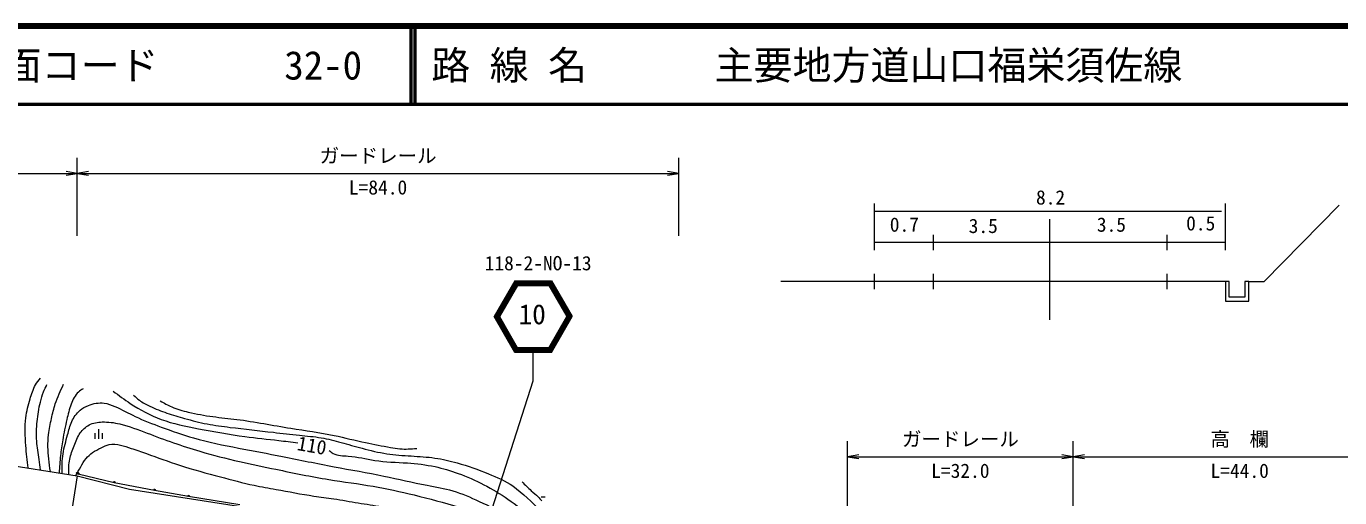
# Model space of a CAD drawing. Units: millimetres, scale not verified. Extents: x 40000 to 680000, y 20000 to 380000.
# Drawn here: x 128414 to 296939, y 319550 to 380000 of the extents above; entities that cross this region are included whole.
import ezdxf
from ezdxf.enums import TextEntityAlignment as Align

# ---------------------------------------------------------------- set-up
doc = ezdxf.new("R2010")
doc.units = ezdxf.units.MM
doc.header["$LTSCALE"] = 1000
for name, color, linetype, lineweight in [('M-BGD', 7, 'Continuous', 13), ('M-STR-HTXT', 7, 'Continuous', 13), ('M-STR-STR1', 1, 'Continuous', 13), ('M-STR-STR3', 7, 'Continuous', 13), ('M-STR-STRC', 7, 'Continuous', 13), ('M-TTL', 2, 'Continuous', 140), ('M-TTL-LINE', 7, 'Continuous', 50)]:
    doc.layers.add(name, color=color, linetype=linetype, lineweight=lineweight)
doc.layers.add('M-TTL-TXT', color=7, linetype='Continuous')
doc.styles.add('ＭＳ ゴシック', font='')
doc.styles.get('ＭＳ ゴシック').set_extended_font_data('MS Gothic')

# ---------------------------------------------------------------- blocks, each defined once
blk = doc.blocks.new('open_arrow')
at = {"color": 0, "linetype": 'Continuous', "lineweight": -2}
blk.add_lwpolyline([(7.5, 1.25), (0, 0), (7.5, -1.25)], dxfattribs=at)

msp = doc.modelspace()

# ---------------------------------------------------------------- linework, layer by layer
at = {"layer": 'M-BGD'}
for p, q in [((137198, 327839), (137198, 327089)), ((137698, 328339), (137698, 327089)), ((138198, 327089), (138198, 327839)), ((134965, 322351), (141662, 320665)), ((139709, 321455), (135090, 322574)), ((144870, 320462), (139709, 321455)), ((141662, 320665), (155633, 318448)), ((149220, 319686), (144870, 320462)), ((155806, 318640), (149220, 319686)), ((194474, 319659), (195000, 319659))]:
    msp.add_line(p, q, dxfattribs=at)
for centre, radius, start, end in [((135207, 323060), 500, 211.38582, 256.38582), ((135090, 322574), 150, 346.38582, 166.38582), ((139709, 321455), 150, 349.11447, 166.38582), ((144870, 320462), 150, 349.88356, 169.11447), ((149220, 319686), 150, 350.97096, 169.88356)]:
    msp.add_arc(centre, radius, start, end, dxfattribs=at)
for points, knots in [([(128638, 323365), (128537, 324318), (128436, 325271), (128361, 326233), (128266, 327426), (128211, 328632), (128361, 329809), (128463, 330619), (128663, 331415), (128894, 332209), (129075, 332834), (129276, 333457), (129605, 334008), (129786, 334312), (130006, 334593), (130227, 334874)], [0, 0, 0, 0, 1, 1, 1, 2, 2, 2, 3, 3, 3, 4, 4, 4, 5, 5, 5, 5]), ([(130232, 323109), (130172, 323558), (130112, 324007), (130049, 324456), (129938, 325239), (129814, 326022), (129760, 326810), (129703, 327645), (129723, 328487), (129804, 329321), (129886, 330159), (130030, 330988), (130227, 331809), (130333, 332254), (130455, 332697), (130626, 333119), (130756, 333438), (130913, 333745), (131071, 334053)], [0, 0, 0, 0, 1, 1, 1, 2, 2, 2, 3, 3, 3, 4, 4, 4, 5, 5, 5, 6, 6, 6, 6]), ([(131509, 322905), (131429, 323442), (131350, 323980), (131293, 324522), (131184, 325555), (131153, 326603), (131271, 327632), (131350, 328327), (131496, 329013), (131648, 329698), (131789, 330335), (131935, 330970), (132137, 331587), (132419, 332449), (132811, 333273), (133203, 334097)], [0, 0, 0, 0, 1, 1, 1, 2, 2, 2, 3, 3, 3, 4, 4, 4, 5, 5, 5, 5]), ([(135712, 333526), (135502, 333395), (135293, 333265), (135112, 333104), (134664, 332707), (134391, 332129), (134179, 331549), (133938, 330893), (133776, 330236), (133623, 329572), (133425, 328707), (133244, 327830), (133090, 326951), (132974, 326286), (132873, 325620), (132802, 324951), (132723, 324211), (132680, 323468), (132638, 322724)], [0, 0, 0, 0, 1, 1, 1, 2, 2, 2, 3, 3, 3, 4, 4, 4, 5, 5, 5, 6, 6, 6, 6]), ([(139563, 333221), (140286, 332682), (141009, 332142), (141763, 331644), (143002, 330823), (144326, 330112), (145717, 329600), (147262, 329031), (148891, 328708), (150515, 328400), (152498, 328024), (154476, 327669), (156469, 327400), (157916, 327205), (159371, 327056), (160823, 326889), (161631, 326797), (162438, 326699), (163245, 326601)], [0, 0, 0, 0, 1, 1, 1, 2, 2, 2, 3, 3, 3, 4, 4, 4, 5, 5, 5, 6, 6, 6, 6]), ([(142190, 332687), (142429, 332465), (142667, 332243), (142927, 332050), (143343, 331739), (143812, 331500), (144286, 331280), (144999, 330948), (145725, 330656), (146464, 330401), (147208, 330145), (147966, 329926), (148726, 329716), (149685, 329449), (150649, 329196), (151625, 329006), (152599, 328816), (153586, 328691), (154572, 328573), (156422, 328351), (158272, 328157), (160119, 327935), (161232, 327801), (162345, 327658), (163463, 327550), (164400, 327460), (165341, 327395), (166266, 327237), (167122, 327092), (167966, 326868), (168805, 326636), (169704, 326387), (170598, 326130), (171500, 325890), (172548, 325611), (173605, 325354), (174676, 325192), (175706, 325036), (176749, 324966), (177792, 324903), (178814, 324841), (179836, 324785), (180847, 324639), (181810, 324499), (182762, 324278), (183699, 324013), (185063, 323628), (186393, 323151), (187717, 322617), (188805, 322179), (189890, 321702), (190845, 321053), (192170, 320155), (193248, 318927), (194490, 317853), (195214, 317228), (195993, 316655), (196535, 315904), (197165, 315032), (197474, 313921), (198051, 312993), (198442, 312365), (198955, 311822), (199471, 311285), (200269, 310453), (201074, 309638), (201961, 308915), (202639, 308362), (203365, 307863), (204115, 307411), (205054, 306844), (206032, 306349), (207050, 305931), (207649, 305685), (208263, 305466), (208891, 305341), (210373, 305047), (211939, 305277), (213439, 305053), (213880, 304987), (214315, 304881), (214750, 304776)], [0, 0, 0, 0, 1, 1, 1, 2, 2, 2, 3, 3, 3, 4, 4, 4, 5, 5, 5, 6, 6, 6, 7, 7, 7, 8, 8, 8, 9, 9, 9, 10, 10, 10, 11, 11, 11, 12, 12, 12, 13, 13, 13, 14, 14, 14, 15, 15, 15, 16, 16, 16, 17, 17, 17, 18, 18, 18, 19, 19, 19, 20, 20, 20, 21, 21, 21, 22, 22, 22, 23, 23, 23, 24, 24, 24, 25, 25, 25, 26, 26, 26, 27, 27, 27, 27]), ([(133005, 322665), (133008, 323512), (133011, 324360), (133137, 325189), (133261, 326005), (133504, 326804), (133714, 327610), (133866, 328190), (134001, 328773), (134248, 329321), (134495, 329869), (134854, 330381), (135314, 330765), (135630, 331029), (135993, 331232), (136380, 331387), (137021, 331642), (137728, 331765), (138402, 331676), (138877, 331613), (139335, 331444), (139779, 331253), (140680, 330866), (141525, 330385), (142400, 329965), (143479, 329448), (144605, 329024), (145733, 328610), (147107, 328105), (148484, 327612), (149887, 327210), (151774, 326669), (153708, 326292), (155641, 325922), (157531, 325560), (159420, 325206), (161305, 324833), (163504, 324398), (165699, 323938), (167903, 323523), (170036, 323121), (172178, 322762), (174301, 322323), (176146, 321942), (177977, 321500), (179833, 321146), (180944, 320933), (182064, 320753), (183143, 320435), (184302, 320093), (185413, 319592), (186520, 319080), (187832, 318472), (189139, 317847), (190318, 317036), (191643, 316124), (192808, 314977), (193917, 313792), (194950, 312690), (195934, 311555), (197005, 310505), (198920, 308627), (201114, 307019), (203381, 305573), (204645, 304766), (205932, 304011), (207313, 303396), (207855, 303154), (208411, 302935), (208979, 302818), (210189, 302569), (211455, 302786), (212733, 302840), (213654, 302880), (214582, 302835), (215421, 302552), (216471, 302197), (217383, 301469), (218309, 300797), (219205, 300146), (220114, 299547), (220909, 298819), (222235, 297604), (223241, 296030), (224441, 294665), (225015, 294012), (225633, 293407), (226262, 292799), (226790, 292290), (227325, 291780), (227973, 291444), (228418, 291214), (228916, 291066), (229417, 291044), (229937, 291022), (230460, 291135), (230950, 291311), (231525, 291517), (232055, 291809), (232616, 292066), (233168, 292319), (233752, 292539), (234349, 292555), (234526, 292559), (234704, 292546), (234882, 292533)], [0, 0, 0, 0, 1, 1, 1, 2, 2, 2, 3, 3, 3, 4, 4, 4, 5, 5, 5, 6, 6, 6, 7, 7, 7, 8, 8, 8, 9, 9, 9, 10, 10, 10, 11, 11, 11, 12, 12, 12, 13, 13, 13, 14, 14, 14, 15, 15, 15, 16, 16, 16, 17, 17, 17, 18, 18, 18, 19, 19, 19, 20, 20, 20, 21, 21, 21, 22, 22, 22, 23, 23, 23, 24, 24, 24, 25, 25, 25, 26, 26, 26, 27, 27, 27, 28, 28, 28, 29, 29, 29, 30, 30, 30, 31, 31, 31, 32, 32, 32, 33, 33, 33, 34, 34, 34, 35, 35, 35, 35]), ([(145611, 331955), (146091, 331685), (146571, 331415), (147073, 331197), (147754, 330902), (148476, 330701), (149203, 330529), (150242, 330283), (151288, 330094), (152343, 329952), (153362, 329814), (154389, 329719), (155410, 329591), (157738, 329298), (160040, 328830), (162358, 328454), (164213, 328153), (166077, 327911), (167916, 327534), (169269, 327256), (170609, 326905), (171959, 326613), (173018, 326385), (174083, 326193), (175153, 326000), (175555, 325927), (175957, 325854), (176362, 325819), (177073, 325758), (177791, 325816), (178509, 325874)], [0, 0, 0, 0, 1, 1, 1, 2, 2, 2, 3, 3, 3, 4, 4, 4, 5, 5, 5, 6, 6, 6, 7, 7, 7, 8, 8, 8, 9, 9, 9, 10, 10, 10, 10]), ([(133864, 322527), (133863, 323187), (133863, 323847), (133989, 324483), (134105, 325067), (134327, 325630), (134545, 326194), (134768, 326773), (134988, 327353), (135344, 327860), (135639, 328279), (136026, 328647), (136477, 328882), (136982, 329145), (137566, 329239), (138143, 329260), (138913, 329288), (139670, 329186), (140409, 329015), (141610, 328738), (142763, 328281), (143919, 327838), (146157, 326981), (148405, 326180), (150695, 325505), (152374, 325011), (154074, 324584), (155782, 324195), (157333, 323841), (158890, 323518), (160447, 323195), (162707, 322725), (164968, 322254), (167245, 321884), (169131, 321578), (171027, 321341), (172910, 321018), (174678, 320714), (176433, 320334), (178175, 319907), (180112, 319432), (182032, 318899), (183951, 318352), (184760, 318121), (185569, 317888), (186350, 317574), (187404, 317151), (188408, 316581), (189305, 315886), (190084, 315282), (190783, 314585), (191482, 313887)], [0, 0, 0, 0, 1, 1, 1, 2, 2, 2, 3, 3, 3, 4, 4, 4, 5, 5, 5, 6, 6, 6, 7, 7, 7, 8, 8, 8, 9, 9, 9, 10, 10, 10, 11, 11, 11, 12, 12, 12, 13, 13, 13, 14, 14, 14, 15, 15, 15, 16, 16, 16, 17, 17, 17, 17]), ([(134762, 322383), (134973, 322760), (135183, 323137), (135400, 323512), (135611, 323877), (135828, 324239), (136096, 324564), (136337, 324855), (136618, 325115), (136926, 325334), (137268, 325577), (137641, 325767), (138021, 325956), (138353, 326120), (138689, 326282), (139043, 326356), (139523, 326455), (140036, 326393), (140524, 326282), (140983, 326177), (141420, 326030), (141857, 325882), (142513, 325659), (143171, 325432), (143827, 325200), (145244, 324700), (146651, 324179), (148078, 323719), (149806, 323163), (151564, 322696), (153320, 322224), (154761, 321836), (156201, 321445), (157660, 321142), (158588, 320950), (159525, 320793), (160459, 320624), (162078, 320332), (163690, 320005), (165316, 319765), (166164, 319640), (167016, 319538), (167864, 319410), (168918, 319250), (169965, 319047), (171018, 318877), (172016, 318715), (173019, 318582), (174010, 318388), (174852, 318223), (175686, 318014), (176528, 317840), (177388, 317662), (178258, 317520), (179105, 317292), (180077, 317030), (181019, 316654), (181948, 316255), (183915, 315410), (185826, 314458), (187694, 313426), (190303, 311985), (192827, 310388), (195307, 308732), (196848, 307702), (198372, 306650), (199883, 305577), (201934, 304121), (203960, 302628), (206103, 301312), (207064, 300721), (208048, 300167), (209051, 299653), (209622, 299360), (210199, 299081), (210783, 298809), (211780, 298345), (212800, 297900), (213686, 297269), (214545, 296657), (215278, 295869), (215996, 295077), (217747, 293147), (219412, 291193), (221076, 289212), (221688, 288484), (222300, 287753), (223002, 287109), (223384, 286758), (223793, 286434), (224231, 286161), (224728, 285851), (225264, 285608), (225801, 285361), (226382, 285094), (226967, 284821), (227489, 284473), (228055, 284095), (228548, 283629), (229103, 283184), (229464, 282896), (229850, 282616), (230051, 282236), (230205, 281946), (230251, 281597), (230303, 281244), (230354, 280902), (230410, 280555), (230303, 280252), (230227, 280037), (230070, 279844), (229903, 279674), (229811, 279581), (229716, 279494), (229622, 279408)], [0, 0, 0, 0, 1, 1, 1, 2, 2, 2, 3, 3, 3, 4, 4, 4, 5, 5, 5, 6, 6, 6, 7, 7, 7, 8, 8, 8, 9, 9, 9, 10, 10, 10, 11, 11, 11, 12, 12, 12, 13, 13, 13, 14, 14, 14, 15, 15, 15, 16, 16, 16, 17, 17, 17, 18, 18, 18, 19, 19, 19, 20, 20, 20, 21, 21, 21, 22, 22, 22, 23, 23, 23, 24, 24, 24, 25, 25, 25, 26, 26, 26, 27, 27, 27, 28, 28, 28, 29, 29, 29, 30, 30, 30, 31, 31, 31, 32, 32, 32, 33, 33, 33, 34, 34, 34, 35, 35, 35, 36, 36, 36, 37, 37, 37, 38, 38, 38, 38]), ([(167265, 325601), (167438, 325463), (167611, 325325), (167799, 325223), (168362, 324918), (169060, 324938), (169731, 324890), (170910, 324805), (172006, 324508), (173130, 324335), (174498, 324124), (175907, 324098), (177307, 324002), (178504, 323919), (179694, 323785), (180861, 323535), (181864, 323321), (182849, 323021), (183816, 322669), (186077, 321845), (188235, 320734), (190214, 319359), (192326, 317891), (194235, 316123), (195879, 314160), (196683, 313200), (197423, 312194), (198233, 311228), (199242, 310025), (200359, 308884), (201632, 308007), (202621, 307325), (203705, 306802), (204698, 306052), (205417, 305509), (206088, 304847), (206897, 304608), (207560, 304411), (208316, 304499), (209052, 304519), (210335, 304554), (211560, 304384), (212806, 304319), (213344, 304291), (213886, 304283), (214428, 304275)], [0, 0, 0, 0, 1, 1, 1, 2, 2, 2, 3, 3, 3, 4, 4, 4, 5, 5, 5, 6, 6, 6, 7, 7, 7, 8, 8, 8, 9, 9, 9, 10, 10, 10, 11, 11, 11, 12, 12, 12, 13, 13, 13, 14, 14, 14, 15, 15, 15, 15]), ([(192027, 321589), (192410, 321201), (192792, 320813), (193200, 320452), (193497, 320189), (193807, 319940), (194084, 319658), (194248, 319491), (194401, 319313), (194553, 319135)], [0, 0, 0, 0, 1, 1, 1, 2, 2, 2, 3, 3, 3, 3])]:
    msp.add_open_spline(points, degree=3, knots=knots, dxfattribs=at)
at = {"layer": 'M-STR-HTXT'}
for p, q in [((237264, 351271), (237264, 357271)), ((237264, 351271), (237264, 357271)), ((281764, 356271), (237264, 356271)), ((281764, 356271), (237264, 356271)), ((282264, 351271), (282264, 357271)), ((282264, 351271), (282264, 357271)), ((287264, 347271), (296860, 357081)), ((287264, 347271), (296860, 357081)), ((259764, 342344), (259764, 355271)), ((259764, 342344), (259764, 355271)), ((282264, 352271), (237264, 352271)), ((282264, 352271), (237264, 352271)), ((244764, 353271), (244764, 351271)), ((244764, 353271), (244764, 351271)), ((274764, 353271), (274764, 351271)), ((274764, 353271), (274764, 351271)), ((282764, 347271), (225233, 347271)), ((282764, 347271), (225233, 347271)), ((237264, 346271), (237264, 348271)), ((237264, 346271), (237264, 348271)), ((244764, 348271), (244764, 346271)), ((244764, 348271), (244764, 346271)), ((274764, 348271), (274764, 346271)), ((274764, 348271), (274764, 346271)), ((282264, 347271), (282264, 344771)), ((282264, 347271), (282264, 344771)), ((282764, 345271), (282764, 347271)), ((282764, 345271), (282764, 347271)), ((284764, 347271), (284764, 345271)), ((285264, 347271), (284764, 347271)), ((284764, 347271), (284764, 345271)), ((285264, 347271), (284764, 347271)), ((285264, 347271), (287264, 347271)), ((285264, 344771), (285264, 347271)), ((285264, 347271), (287264, 347271)), ((285264, 344771), (285264, 347271)), ((282264, 344771), (285264, 344771)), ((282264, 344771), (285264, 344771)), ((284764, 345271), (282764, 345271)), ((284764, 345271), (282764, 345271))]:
    msp.add_line(p, q, dxfattribs=at)
at = {"layer": 'M-STR-STR1'}
for p, q in [((84949, 330365), (134965, 322351)), ((134957, 322352), (133737, 314788))]:
    msp.add_line(p, q, dxfattribs=at)
at = {"layer": 'M-STR-STR3'}
for p, q in [((134965, 353141), (134965, 363141)), ((212153, 353141), (212153, 363141)), ((84949, 361141), (134965, 361141)), ((134965, 361141), (212153, 361141)), ((233795, 316803), (233795, 326803)), ((262751, 316803), (262751, 326803)), ((233795, 324803), (262751, 324803)), ((262751, 324803), (305474, 324803))]:
    msp.add_line(p, q, dxfattribs=at)
at = {"layer": 'M-STR-STRC'}
for p, q in [((191114, 347377), (188458, 342777)), ((191156, 347304), (188592, 342777)), ((191200, 347227), (188631, 342777)), ((191114, 347377), (191460, 346777)), ((191114, 347377), (195806, 347377)), ((191169, 347281), (195758, 347293)), ((191200, 347227), (195720, 347227)), ((195806, 347377), (195460, 346777)), ((195720, 347227), (198289, 342777)), ((195788, 347261), (198378, 342789)), ((195806, 347377), (198462, 342777)), ((191267, 347111), (188748, 342777)), ((191287, 347077), (188804, 342777)), ((191329, 347003), (188937, 342777)), ((191373, 346927), (188977, 342777)), ((191425, 346839), (189103, 342777)), ((191460, 346777), (189151, 342777)), ((191254, 347135), (195670, 347141)), ((191287, 347077), (195633, 347077)), ((191373, 346927), (195547, 346927)), ((191378, 347006), (195587, 346997)), ((191437, 346858), (195490, 346829)), ((191460, 346777), (195460, 346777)), ((195460, 346777), (197769, 342777)), ((195520, 346819), (197843, 342808)), ((195547, 346927), (197943, 342777)), ((195613, 346962), (198017, 342789)), ((195633, 347077), (198116, 342777)), ((195688, 347130), (198223, 342739)), ((188458, 342777), (189151, 342777)), ((191114, 338177), (188458, 342777)), ((188570, 342777), (191147, 338236)), ((191200, 338327), (188631, 342777)), ((188725, 342777), (191244, 338403)), ((191287, 338477), (188804, 342777)), ((188903, 342777), (191352, 338590)), ((191373, 338627), (188977, 342777)), ((189114, 342777), (191434, 338733)), ((191460, 338777), (189151, 342777)), ((195460, 338777), (197769, 342777)), ((197818, 342727), (195507, 338723)), ((195547, 338627), (197943, 342777)), ((195619, 338598), (198042, 342802)), ((195633, 338477), (198116, 342777)), ((198179, 342752), (195688, 338436)), ((195720, 338327), (198289, 342777)), ((198353, 342746), (195756, 338237)), ((195806, 338177), (198462, 342777)), ((198462, 342777), (197769, 342777)), ((191114, 338177), (191460, 338777)), ((195460, 338777), (191460, 338777)), ((195806, 338177), (195460, 338777)), ((195806, 338177), (191114, 338177)), ((191162, 338262), (195753, 338270)), ((195720, 338327), (191200, 338327)), ((191252, 338418), (195659, 338433)), ((195633, 338477), (191287, 338477)), ((191343, 338574), (195579, 338572)), ((195547, 338627), (191373, 338627)), ((191424, 338715), (195499, 338709)), ((193411, 338177), (193411, 334478)), ((193411, 334478), (186228, 312136))]:
    msp.add_line(p, q, dxfattribs=at)
at = {"layer": 'M-TTL'}
msp.add_line((680000, 380000), (40000, 380000), dxfattribs=at)
at = {"layer": 'M-TTL-LINE'}
for p, q in [((177750, 380000), (177750, 370000)), ((178250, 380000), (178250, 370000)), ((40000, 370000), (680000, 370000))]:
    msp.add_line(p, q, dxfattribs=at)

# ---------------------------------------------------------------- block references
at = {"layer": 'M-STR-STR3', "xscale": 193, "yscale": 193, "rotation": 180}
for p in [(134965, 361141), (212153, 361141), (262751, 324803)]:
    msp.add_blockref('open_arrow', p, dxfattribs=at)
at = {"layer": 'M-STR-STR3', "xscale": 193, "yscale": 193}
for p in [(134965, 361141), (233795, 324803), (262751, 324803)]:
    msp.add_blockref('open_arrow', p, dxfattribs=at)

# ---------------------------------------------------------------- texts
at = {"layer": 'M-BGD', "style": 'ＭＳ ゴシック'}
msp.add_text('110', height=1833, rotation=350, dxfattribs=at).set_placement((162973, 325130), align=Align.BOTTOM_LEFT)
at = {"layer": 'M-STR-HTXT', "style": 'ＭＳ ゴシック'}
for s, p in [('8.2', (257966, 356592)), ('0.5', (277233, 353270)), ('0.7', (239205, 353108)), ('3.5', (249329, 352938)), ('3.5', (265772, 353104))]:
    msp.add_text(s, height=1833, dxfattribs=at).set_placement(p, align=Align.BOTTOM_LEFT)
at = {"layer": 'M-STR-STR3', "style": 'ＭＳ ゴシック'}
for s, p in [('ガードレール', (166059, 361938)), ('L=84.0', (169809, 357879)), ('ガードレール', (240773, 325600)), ('高\u3000欄', (280363, 325600)), ('L=32.0', (244523, 321541)), ('L=44.0', (280363, 321541))]:
    msp.add_text(s, height=1833, dxfattribs=at).set_placement(p, align=Align.BOTTOM_LEFT)
at = {"layer": 'M-STR-STRC', "style": 'ＭＳ ゴシック'}
for s, height, p in [('118-2-NO-13', 1833, (187229, 348158)), ('10', 2566, (191582, 341021))]:
    msp.add_text(s, height=height, dxfattribs=at).set_placement(p, align=Align.BOTTOM_LEFT)
at = {"layer": 'M-TTL-TXT', "style": 'ＭＳ ゴシック'}
for s, p in [('図面コード', (120380, 375000)), ('32-0', (161521, 375000)), ('路 線 名', (180380, 375000)), ('主要地方道山口福栄須佐線', (216734, 375000))]:
    msp.add_text(s, height=3666, dxfattribs=at).set_placement(p, align=Align.MIDDLE_LEFT)

doc.saveas('drawing.dxf')
